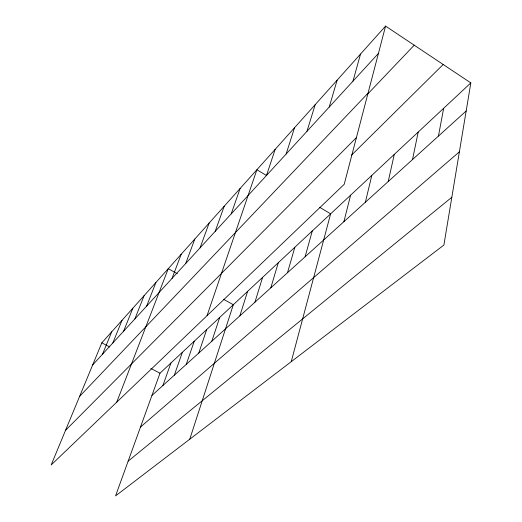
<?xml version="1.0" encoding="UTF-8"?>
<svg xmlns="http://www.w3.org/2000/svg" width="522" height="522" viewBox="0 0 522 522"><rect width="100%" height="100%" fill="white"/><g stroke="black" fill="none" stroke-linecap="round" stroke-linejoin="round"><path stroke-width="0.78" d="M470.831 82.907L443.889 245.046L115.564 495.9L159.986 373.204L470.831 82.907L385.569 26.1L101.829 342.843L51.169 464.965L344.207 184.299L385.569 26.1M438.441 136.079L443.654 108.289M412.511 159.556L418.194 132.066M388.211 181.552L394.286 154.388M365.387 202.216L371.808 175.385M343.907 221.661L350.621 195.169M291.237 361.681L330.628 213.844L319.666 207.293M305.089 256.804L312.26 230.998M352.976 81.151L360.532 54.047M287.498 272.732L294.845 247.258M329.212 107.062L337.121 80.186M270.807 287.837L278.304 262.71M306.975 131.303L315.171 104.687M254.951 302.192L262.579 277.397M239.872 315.843L247.604 291.38M286.121 154.036L294.558 127.694M189.767 439.204L233.327 304.711L223.436 299.23M266.527 175.399L275.166 149.344M211.821 341.238L219.71 317.435M198.751 353.068L206.692 329.584M207.032 315.68L256.883 169.754L266.488 175.496M186.263 364.369L194.249 341.205M174.322 375.181L182.341 352.33M231.187 213.922L240.113 188.475M162.89 385.536L170.929 362.986M215.208 231.35L224.225 206.21M200.056 247.865L209.159 223.031M185.682 263.532L194.843 239.011M172.025 278.422L181.225 254.207M116.745 402.155L168.26 268.68L177.382 273.73M146.656 306.081L155.902 282.48M134.859 318.949L144.098 295.654M123.59 331.229L132.829 308.234M112.817 342.974L122.044 320.273M102.521 354.203L111.721 331.796M92.655 364.956L378.43 53.401M79.618 396.381L368.03 93.177M367.129 94.652L414.214 45.186M65.531 430.343L356.435 137.54M351.326 155.341L443.198 64.493M151.928 395.454L466.166 110.984M140.496 427.042L459.38 151.824M128.144 461.154L451.83 197.264M101.829 342.843L109.731 346.967M150.845 368.434L159.986 373.204"/></g></svg>
